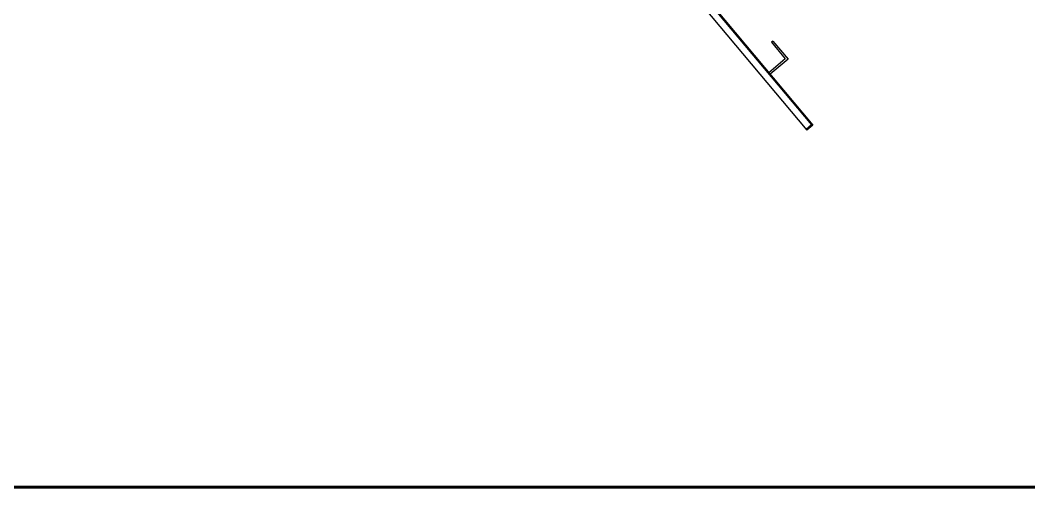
# Model space of a CAD drawing. Header units: millimetres. Extents: x 104637 to 116395, y -154925 to -148478.
# Drawn here: x 107455 to 109788, y -154690 to -153608 of the extents above; entities that cross this region are included whole.
import ezdxf

# ---------------------------------------------------------------- set-up
doc = ezdxf.new("R2010")
doc.units = ezdxf.units.MM
doc.header["$LTSCALE"] = 13
doc.layers.add('1', color=4, linetype='Continuous')
doc.layers.add('PDF_几何图形', color=7, linetype='Continuous')
doc.layers.add('标注、文本', color=3, linetype='Continuous', lineweight=25)

msp = doc.modelspace()

# ---------------------------------------------------------------- linework, layer by layer
at = {"layer": '1', "const_width": 7.598}
msp.add_lwpolyline([(106148.809, -154686.312), (114484.451, -154686.312), (114484.451, -148695.07), (106148.809, -148695.07), (106148.809, -154686.312)], dxfattribs=at)
at = {"layer": 'PDF_几何图形'}
for p, q in [((108718.049, -153199.009), (109274.087, -153861.812)), ((108731.697, -153190.738), (109284.839, -153849.818)), ((108732.11, -153187.43), (109288.148, -153850.232)), ((109195.923, -153655.856), (109192.614, -153658.751)), ((109195.923, -153655.856), (109231.076, -153697.626)), ((109231.076, -153697.626), (109189.306, -153732.366)), ((109284.839, -153849.818), (109272.432, -153860.158)), ((109272.432, -153860.158), (109274.087, -153861.812)), ((109288.148, -153850.232), (109274.087, -153861.812))]:
    msp.add_line(p, q, dxfattribs=at)
msp.add_lwpolyline([(109192.614, -153658.751), (109224.459, -153696.799), (109186.411, -153729.057), (109189.306, -153732.366)], dxfattribs=at)
at = {"layer": '标注、文本', "color": 4, "lineweight": 30}
for p, q in [((108718.049, -153199.009), (109274.087, -153861.812)), ((108731.697, -153190.738), (109284.839, -153849.818)), ((108732.11, -153187.43), (109288.148, -153850.232)), ((109195.923, -153655.856), (109192.614, -153658.751)), ((109195.923, -153655.856), (109231.076, -153697.626)), ((109231.076, -153697.626), (109189.306, -153732.366)), ((109284.839, -153849.818), (109272.432, -153860.158)), ((109272.432, -153860.158), (109274.087, -153861.812)), ((109288.148, -153850.232), (109274.087, -153861.812))]:
    msp.add_line(p, q, dxfattribs=at)
msp.add_lwpolyline([(109192.614, -153658.751), (109224.459, -153696.799), (109186.411, -153729.057), (109189.306, -153732.366)], dxfattribs=at)

doc.saveas('drawing.dxf')
